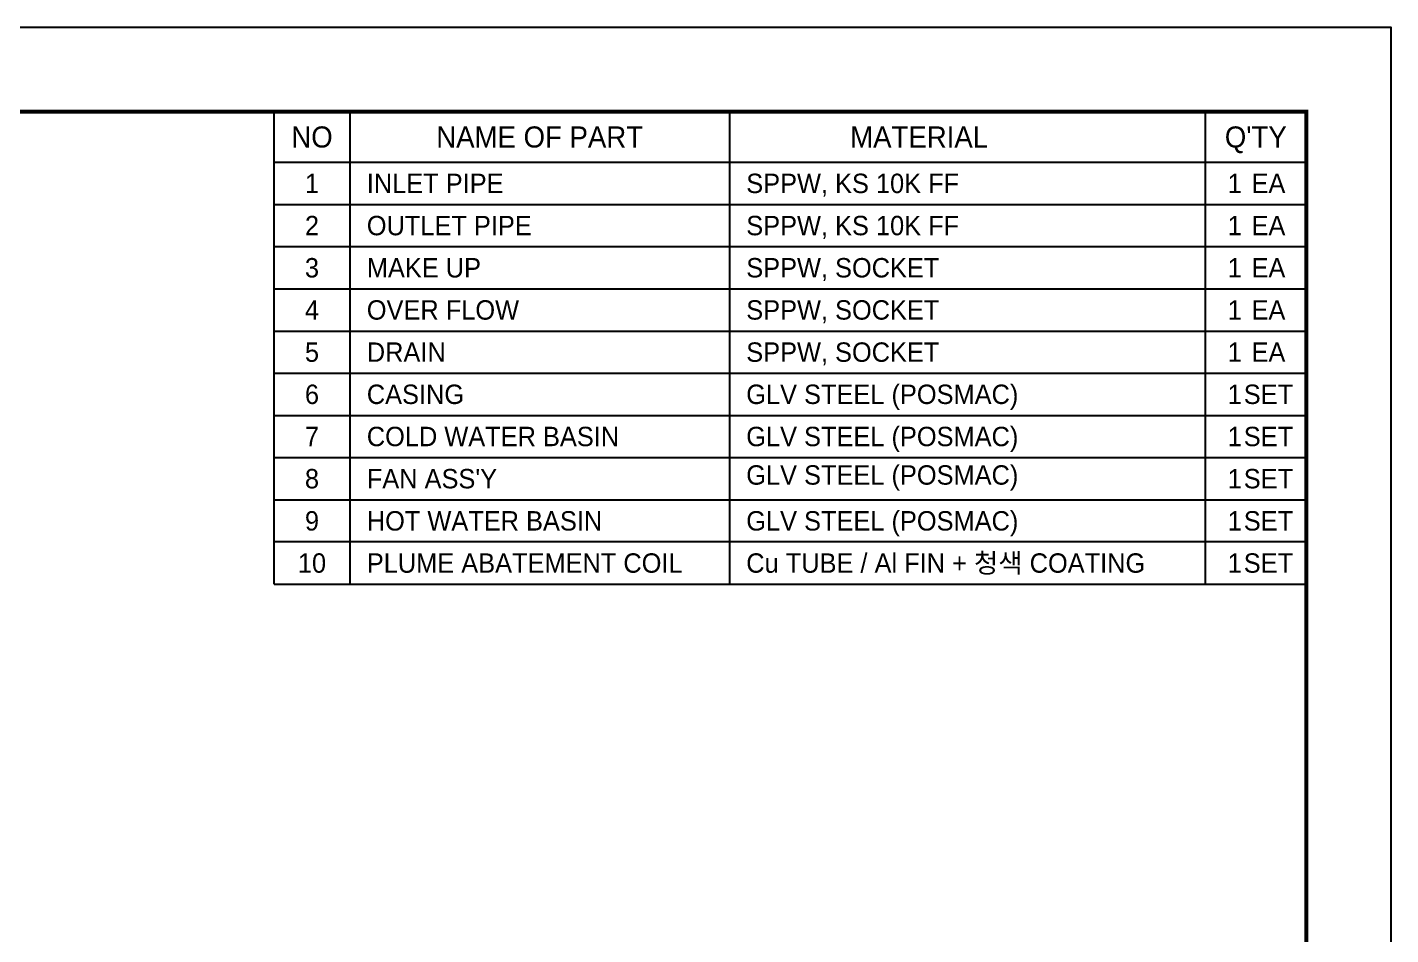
# Model space of a CAD drawing. Header units: millimetres. Extents: x -17070 to 41831, y -291348 to 30635.
# Drawn here: x 30512 to 41831, y 23106 to 30635 of the extents above; entities that cross this region are included whole.
import ezdxf
from ezdxf.enums import TextEntityAlignment as Align

# ---------------------------------------------------------------- set-up
doc = ezdxf.new("R2010")
doc.units = ezdxf.units.MM
for name, color, linetype in [('냉각탑_box', 1, 'Continuous'), ('냉각탑_form', 1, 'Continuous'), ('냉각탑_text', 3, 'Continuous')]:
    doc.layers.add(name, color=color, linetype=linetype)
doc.styles.add('돋움', font='Dotum.ttf')

msp = doc.modelspace()

# ---------------------------------------------------------------- linework, layer by layer
at = {"layer": 'Defpoints'}
msp.add_lwpolyline([(12424, 30635.1), (41831.2, 30635.1), (41831.2, 9840), (12424, 9840)], close=True, dxfattribs=at)
at = {"layer": '냉각탑_box'}
for p, q in [((32561, 26015), (32561, 29935)), ((32561, 29935), (41131, 29935)), ((33191, 29935), (33191, 26015)), ((36341, 29935), (36341, 26015)), ((40291, 29935), (40291, 26015)), ((41131, 29935), (41131, 26365)), ((32561, 29515), (41131, 29515)), ((32561, 29165), (41131, 29165)), ((32561, 28815), (41131, 28815)), ((32561, 28465), (41131, 28465)), ((32561, 28115), (41131, 28115)), ((32561, 27765), (41131, 27765)), ((32561, 27415), (41131, 27415)), ((32561, 27065), (41131, 27065)), ((32561, 26715), (41131, 26715)), ((41131, 26365), (32561, 26365)), ((32561, 26015), (41131, 26015))]:
    msp.add_line(p, q, dxfattribs=at)
at = {"layer": '냉각탑_form', "const_width": 35}
msp.add_lwpolyline([(13124.1, 29935), (13124.1, 10540.2), (41131, 10540.2), (41131, 29935)], close=True, dxfattribs=at)

# ---------------------------------------------------------------- texts
at = {"layer": '냉각탑_text', "style": '돋움'}
for s, height, p in [('NO', 175, (32876, 29725)), ('NAME OF PART', 175, (34766, 29725)), ('MATERIAL', 175, (37916, 29725)), ("Q'TY", 175, (40711, 29725)), ('1', 161, (32876, 29340)), ('1', 161, (40536, 29340)), ('EA', 161, (40816, 29340)), ('2', 161, (32876, 28990)), ('1', 161, (40536, 28990)), ('EA', 161, (40816, 28990)), ('3', 161, (32876, 28640)), ('1', 161, (40536, 28640)), ('EA', 161, (40816, 28640)), ('4', 161, (32876, 28290)), ('1', 161, (40536, 28290)), ('EA', 161, (40816, 28290)), ('5', 161, (32876, 27940)), ('1', 161, (40536, 27940)), ('EA', 161, (40816, 27940)), ('6', 161, (32876, 27590)), ('1', 161, (40536, 27590)), ('SET', 161, (40816, 27590)), ('7', 161, (32876, 27240)), ('1', 161, (40536, 27240)), ('SET', 161, (40816, 27240)), ('8', 161, (32876, 26890)), ('1', 161, (40536, 26890)), ('SET', 161, (40816, 26890)), ('9', 161, (32876, 26540)), ('1', 161, (40536, 26540)), ('SET', 161, (40816, 26540)), ('10', 161, (32876, 26190)), ('1', 161, (40536, 26190)), ('SET', 161, (40816, 26190))]:
    msp.add_text(s, height=height, dxfattribs=at).set_placement(p, align=Align.MIDDLE_CENTER)
for s, p in [('INLET PIPE', (33331, 29340)), ('SPPW, KS 10K FF', (36481, 29340)), ('OUTLET PIPE', (33331, 28990)), ('SPPW, KS 10K FF', (36481, 28990)), ('MAKE UP', (33331, 28640)), ('SPPW, SOCKET', (36481, 28640)), ('OVER FLOW', (33331, 28290)), ('SPPW, SOCKET', (36481, 28290)), ('DRAIN', (33331, 27940)), ('SPPW, SOCKET', (36481, 27940)), ('CASING', (33331, 27590)), ('GLV STEEL (POSMAC)', (36481, 27590)), ('COLD WATER BASIN', (33331, 27240)), ('GLV STEEL (POSMAC)', (36481, 27240)), ("FAN ASS'Y", (33331, 26890)), ('GLV STEEL (POSMAC)', (36481, 26920.7)), ('HOT WATER BASIN', (33331, 26540)), ('GLV STEEL (POSMAC)', (36481, 26540)), ('PLUME ABATEMENT COIL', (33331, 26190)), ('Cu TUBE / Al FIN + 청색 COATING', (36481, 26190))]:
    msp.add_text(s, height=161, dxfattribs=at).set_placement(p, align=Align.MIDDLE_LEFT)

doc.saveas('drawing.dxf')
